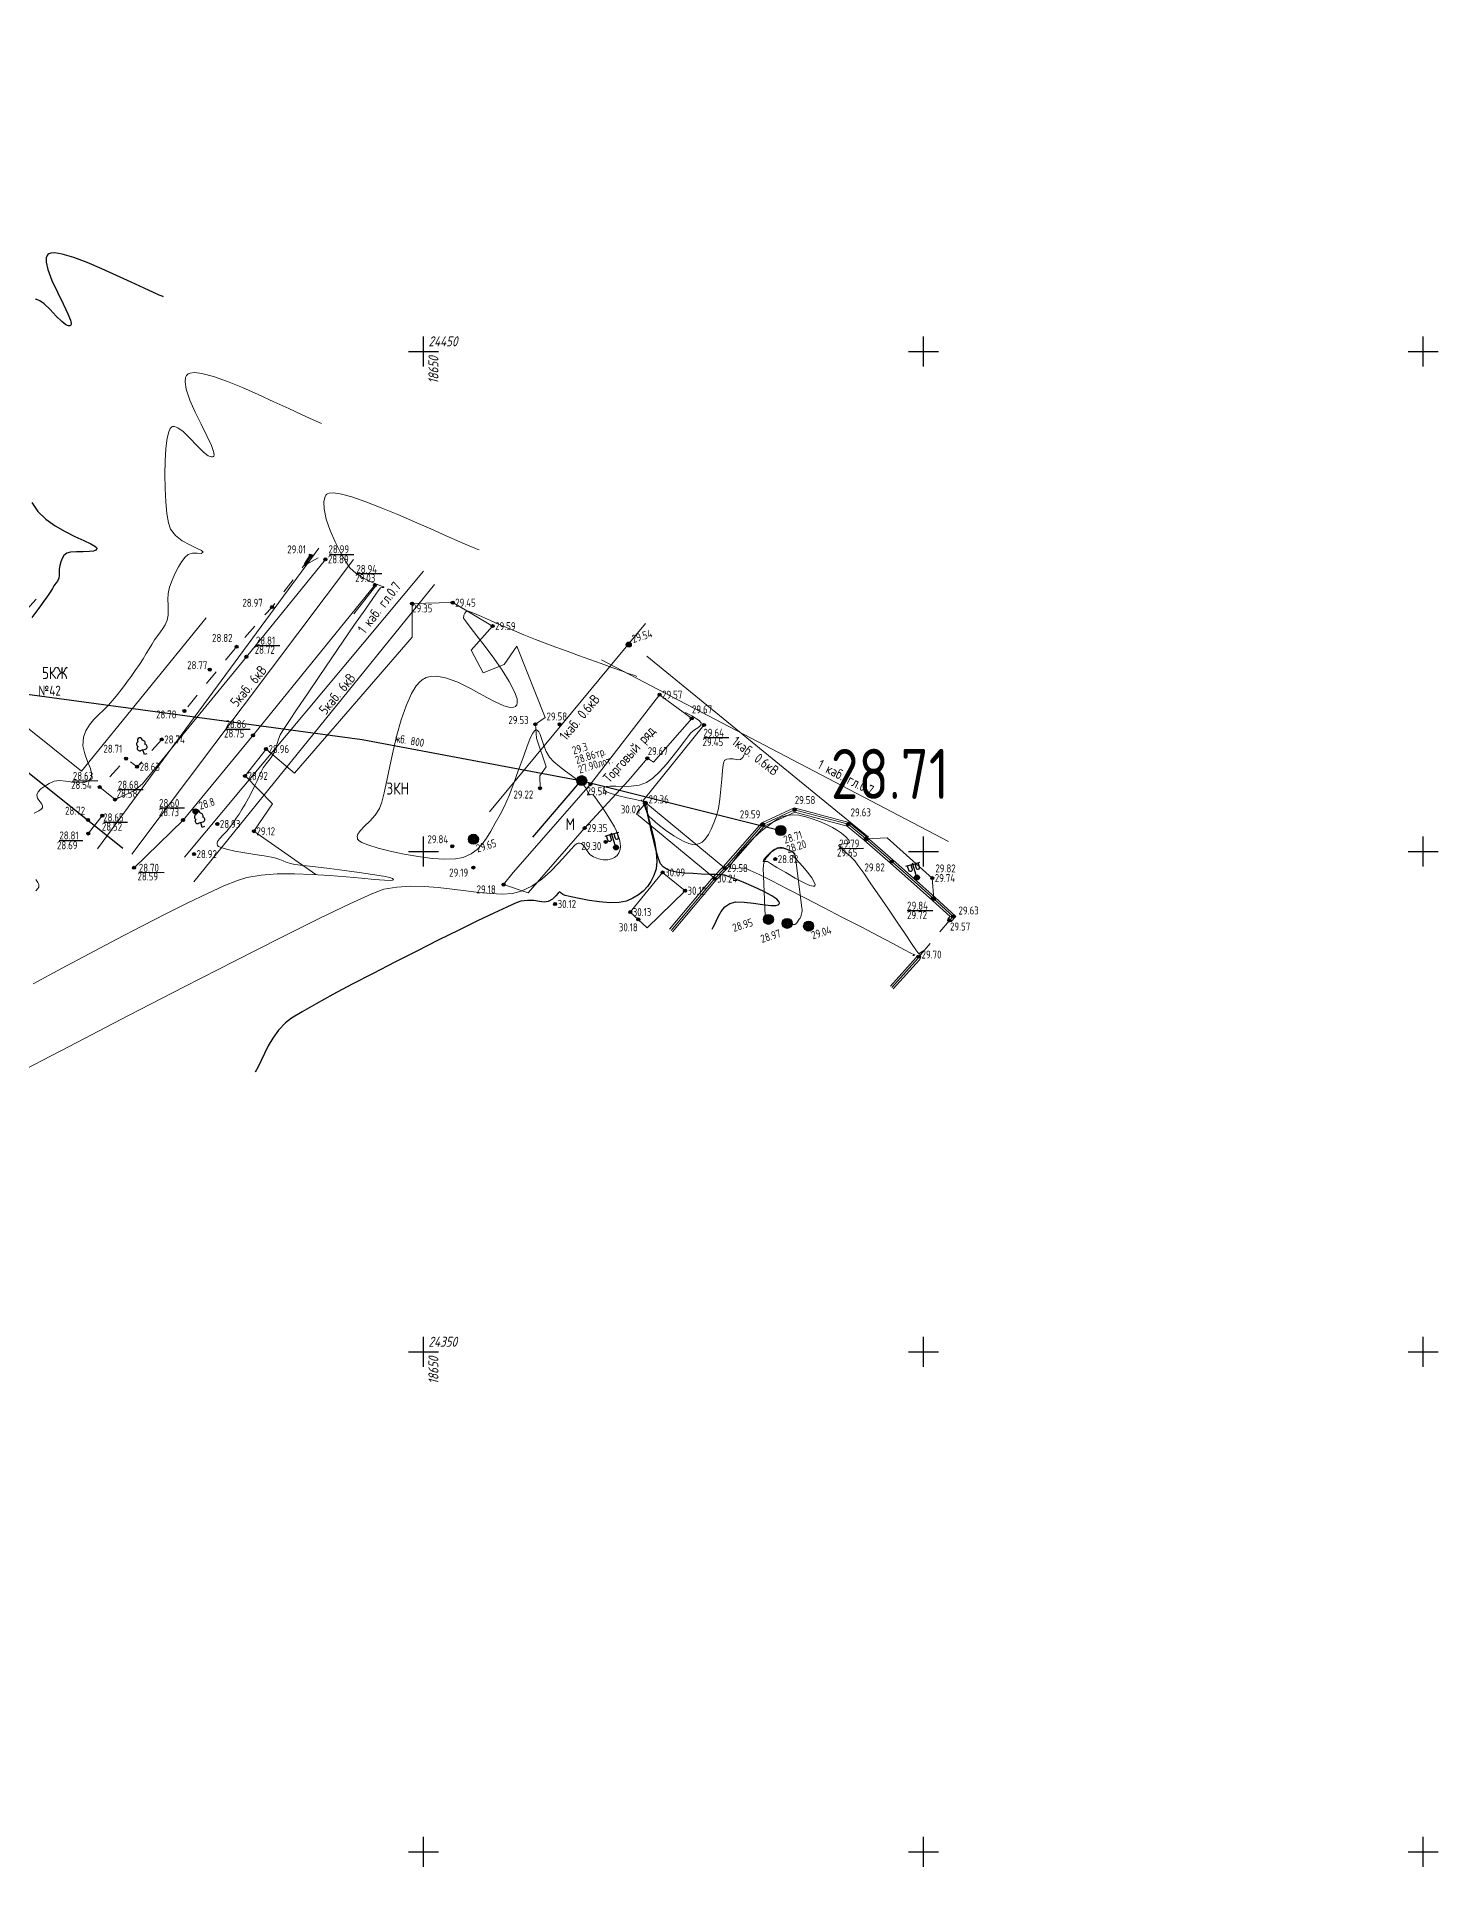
# Model space of a CAD drawing. Header units: metres. Extents: x -149473 to 83396, y -14167 to 104709.
# Drawn here: x -4450.4 to -4380.3, y 42467.7 to 42559.5 of the extents above; entities that cross this region are included whole.
import ezdxf
from ezdxf.enums import TextEntityAlignment as Align

# ---------------------------------------------------------------- set-up
doc = ezdxf.new("R2010")
doc.units = ezdxf.units.M
doc.linetypes.add('g5_01_5x1_5', pattern=[1.5, 0.75, -0.75])
for name, color, linetype, transparency in [('02_Сетка', 7, 'Continuous', 0.6), ('03_Здания и строения', 7, 'Continuous', 0.6), ('06_Инженерно-технические сооружения', 7, 'Continuous', 0.6), ('07_Объекты электропередачи', 7, 'Continuous', 0.6), ('10_Границы покрытий и угодий', 7, 'Continuous', 0.6), ('13_Растительность', 7, 'Continuous', 0.6), ('14_Ограждения', 7, 'Continuous', 0.6), ('19_Горизонтали', 7, 'Continuous', 0.6), ('30_Канализация', 7, 'Continuous', 0.6), ('33_Газопровод', 7, 'Continuous', 0.6), ('35_Телефон', 7, 'Continuous', 0.6), ('37_Кабель низкого напряжения', 7, 'Continuous', 0.6), ('38_Кабели высокого напряжения', 7, 'Continuous', 0.6), ('44_Крышки колодцев', 7, 'Continuous', 0.6), ('45_Номера колодцев', 7, 'Continuous', 0.6), ('61_Отметки высоты поверхности', 7, 'Continuous', 0.6)]:
    doc.layers.add(name, color=color, linetype=linetype, transparency=transparency)
doc.layers.add('Viewport2ForCustomObjects_0', color=7, linetype='Continuous')
doc.layers.add('Сетка', color=7, linetype='Continuous')
doc.layers.add('Сети_Горизонтали.Вспомогательные', color=1, linetype='Continuous', lineweight=9)
doc.layers.add('Сети_Горизонтали.Основные', color=1, linetype='Continuous', lineweight=30)
doc.styles.add('LIKE11', font='GOST_0.TTF')
doc.styles.add('LIKE14', font='GOST_0.TTF')
doc.styles.add('LIKE17', font='GOST_0.TTF')
doc.styles.add('LIKE32', font='GOST_0.TTF')
doc.styles.add('Line_GUGK', font='GOST_0.TTF')
doc.styles.get("Standard").update_dxf_attribs({"font": 'GOST_0.TTF'})
doc.linetypes.add('g5_119_1', pattern='A,4,-1,[31,GUGK_2005.shx,S=0.1,R=0,X=0,Y=0],0.35,[31,GUGK_2005.shx,S=0.08,R=0,X=0,Y=0],3.3,[31,GUGK_2005.shx,S=0.08,R=180,X=0,Y=0],0.35,[31,GUGK_2005.shx,S=0.1,R=180,X=0,Y=0],-1', length=10)
doc.linetypes.add('g5_119_3', pattern='A,4,-1,[31,GUGK_2005.shx,S=0.1,R=0,X=0,Y=0],4,[31,GUGK_2005.shx,S=0.1,R=180,X=0,Y=0],-1', length=10)
doc.linetypes.add('g5_122_g', pattern='A,1,-1,1.5,-0.4,["Г",Line_GUGK,S=1,R=0,X=0,Y=-0.5],-1.5,1.5,-1,4,-1,4,-1,3', length=20.9)
doc.linetypes.add('g5_122_kl', pattern='A,1,-1,1.5,-0.4,["Кл",Line_GUGK,S=1,R=0,X=0,Y=-0.5],-2.4,1.5,-1,4,-1,4,-1,3', length=21.8)
doc.linetypes.add('g5_133_t', pattern='A,2,[27,GUGK_2005.shx,S=0.4,R=0,X=0,Y=0],2,-1,2,[27,GUGK_2005.shx,S=0.4,R=0,X=0,Y=0],2,-1,2,[27,GUGK_2005.shx,S=0.4,R=0,X=0,Y=0],2,-0.1,["V",Line_GUGK,S=1,R=0,X=0,Y=-0.5],-1', length=15.1)
doc.linetypes.add('g5_472', pattern='A,0,-4,[25,GUGK_2005.shx,S=0.4,R=0,X=0,Y=-0.2],0', length=4)

# ---------------------------------------------------------------- blocks, each defined once
blk = doc.blocks.new('g5_117b')
h = blk.add_hatch(color=255)
edge = h.paths.add_edge_path(flags=16)
edge.add_arc((0, 0), 0.113, 0, 360)
edge = h.paths.add_edge_path()
edge.add_arc((0, 0), 0.463, 0, 360)
h = blk.add_hatch(color=0)
edge = h.paths.add_edge_path()
edge.add_arc((0, 0), 0.075, 0, 360)
at = {"color": 0}
for radius in [0.5, 0.075]:
    blk.add_circle((0, 0), radius, dxfattribs=at)
blk = doc.blocks.new('g5_388_1')
at = {"color": 0}
blk.add_lwpolyline([(0, 0.5), (0.26, 0.5, 0.798042), (0.36, 0.97, 0.636328), (0.23, 1.41, 0.533064), (0, 1.75, 0.533064), (-0.23, 1.41, 0.636328), (-0.36, 0.97, 0.798042), (-0.26, 0.5)], format="xyb", dxfattribs=at)
for points in [[(0, 0.5), (-0.26, 0.5)], [(0.25, 0), (0, 0), (0, 0.5)]]:
    blk.add_lwpolyline(points, dxfattribs=at)
blk = doc.blocks.new('g5_106_1a')
h = blk.add_hatch(color=255)
edge = h.paths.add_edge_path()
edge.add_arc((0, 0), 0.212, 0, 360)
at = {"color": 0}
blk.add_circle((0, 0), 0.25, dxfattribs=at)
blk = doc.blocks.new('g5_110_1e')
h = blk.add_hatch(color=255)
edge = h.paths.add_edge_path()
edge.add_arc((0, 0), 0.212, 0, 360)
at = {"color": 0}
for p, q in [((0, 1.38), (-0.75, 1.38)), ((0, 0.25), (0, 1.5)), ((0, 1.38), (0.75, 1.38))]:
    blk.add_line(p, q, dxfattribs=at)
for points in [[(-0.2, 1.38), (-0.2, 0.93, -1.040016), (-0.55, 0.93), (-0.55, 1.38)], [(0.2, 1.38), (0.2, 0.93, 1.040016), (0.55, 0.93), (0.55, 1.38)]]:
    blk.add_lwpolyline(points, format="xyb", dxfattribs=at)
blk.add_circle((0, 0), 0.25, dxfattribs=at)
blk = doc.blocks.new('g5_012')
at = {"color": 92}
for points in [[(-1.5, 0), (1.5, 0)], [(0, -1.5), (0, 1.5)]]:
    blk.add_lwpolyline(points, dxfattribs=at)
blk = doc.blocks.new('g5_330')
blk.add_hatch(color=0).paths.add_polyline_path([(0.15, 0, 1), (-0.15, 0, 1)])
at = {"color": 0}
blk.add_circle((0, 0), 0.15, dxfattribs=at)
blk = doc.blocks.new('g5_117kl')
h = blk.add_hatch(color=255)
h.paths.add_polyline_path([(0.42, 0.2, 0.633652), (-0.42, 0.2)])
h.paths.add_polyline_path([(-0.45, 0.12, 0.067116), (-0.46, 0, 0.067116), (-0.45, -0.12), (0.45, -0.12, 0.067116), (0.46, 0, 0.067116), (0.45, 0.12)])
h.paths.add_polyline_path([(-0.42, -0.2, 0.633652), (0.42, -0.2)])
at = {"color": 0}
for p, q in [((-0.47, 0.16), (0.47, 0.16)), ((-0.47, -0.16), (0.47, -0.16))]:
    blk.add_line(p, q, dxfattribs=at)
blk.add_circle((0, 0), 0.5, dxfattribs=at)
blk = doc.blocks.new('CustomObjectsInViewport2_0')
at = {"layer": 'Сети_Горизонтали.Вспомогательные', "color": 42, "flags": 128}
for points, elevation in [([(3203.25, 1402.35), (3203.47, 1402.58), (3203.55, 1402.71), (3203.56, 1402.76), (3203.57, 1402.84), (3203.55, 1402.98), (3203.47, 1403.19), (3203.28, 1403.46)], 28.5), ([(3203.09, 1410.12), (3203.56, 1410.35), (3203.8, 1410.5), (3203.89, 1410.6), (3203.92, 1410.64), (3203.93, 1410.7), (3203.93, 1410.83), (3203.85, 1411.01), (3203.66, 1411.27), (3203.43, 1411.59), (3203.37, 1411.94), (3203.51, 1412.24), (3203.78, 1412.54), (3204.16, 1412.82), (3204.61, 1413.08), (3205.11, 1413.31), (3205.64, 1413.38), (3206.28, 1413.31), (3206.98, 1413.21), (3207.66, 1413.14), (3208.15, 1413.18), (3208.46, 1413.29), (3208.63, 1413.41), (3208.7, 1413.49), (3208.76, 1413.57), (3208.83, 1413.76), (3208.84, 1414.08), (3208.72, 1414.57), (3208.45, 1415.27), (3208.16, 1416.04), (3207.97, 1416.85), (3208.03, 1417.69), (3208.28, 1418.35), (3208.63, 1418.93), (3209.05, 1419.44), (3209.53, 1419.92), (3210.02, 1420.39), (3210.51, 1420.87), (3210.97, 1421.4), (3211.42, 1421.98), (3211.8, 1422.45), (3212.13, 1422.87), (3212.45, 1423.3), (3212.8, 1423.77), (3213.21, 1424.36), (3213.64, 1424.98), (3214, 1425.54), (3214.31, 1426.05), (3214.6, 1426.52), (3214.87, 1426.97), (3215.15, 1427.42), (3215.46, 1427.87), (3215.74, 1428.22), (3215.98, 1428.55), (3216.2, 1428.92), (3216.4, 1429.41), (3216.5, 1429.9), (3216.51, 1430.39), (3216.49, 1430.91), (3216.47, 1431.46), (3216.51, 1432.06), (3216.65, 1432.71), (3216.89, 1433.41), (3217.2, 1434.09), (3217.54, 1434.72), (3217.88, 1435.27), (3218.21, 1435.7), (3218.49, 1435.96), (3218.93, 1436.1), (3219.41, 1436.09), (3219.81, 1436.07), (3220.01, 1436.18), (3219.84, 1436.35), (3219.35, 1436.59), (3218.66, 1436.92), (3217.91, 1437.34), (3217.22, 1437.86), (3216.73, 1438.5), (3216.53, 1439.12), (3216.37, 1440.06), (3216.26, 1441.23), (3216.19, 1442.56), (3216.16, 1443.95), (3216.19, 1445.31), (3216.27, 1446.56), (3216.41, 1447.6), (3216.56, 1448.22), (3216.7, 1448.54), (3216.81, 1448.67), (3216.87, 1448.71), (3216.95, 1448.74), (3217.15, 1448.75), (3217.48, 1448.62), (3217.99, 1448.25), (3218.68, 1447.59), (3219.38, 1446.85), (3220.05, 1446.19), (3220.51, 1445.83), (3220.79, 1445.71), (3220.95, 1445.72), (3221.02, 1445.75), (3221.06, 1445.8), (3221.1, 1445.93), (3221.05, 1446.25), (3220.83, 1446.86), (3220.38, 1447.84), (3219.81, 1448.99), (3219.21, 1450.2), (3218.68, 1451.4), (3218.31, 1452.49), (3218.19, 1453.21), (3218.24, 1453.65), (3218.34, 1453.87), (3218.42, 1453.96), (3218.5, 1454.02), (3218.7, 1454.1), (3219.12, 1454.14), (3219.86, 1454.05), (3221.04, 1453.74), (3222.42, 1453.25), (3223.93, 1452.64), (3225.51, 1451.95), (3227.07, 1451.23), (3228.56, 1450.54), (3229.89, 1449.91), (3231.01, 1449.41), (3231.82, 1449.07)], 28.5), ([(3247.6, 1436.42), (3247.47, 1436.47), (3247.16, 1436.59), (3246.59, 1436.83), (3245.67, 1437.23), (3244.32, 1437.83), (3242.78, 1438.52), (3241.14, 1439.24), (3239.47, 1439.96), (3237.82, 1440.64), (3236.26, 1441.24), (3234.87, 1441.71), (3233.71, 1442.02), (3233, 1442.12), (3232.61, 1442.1), (3232.42, 1442.03), (3232.36, 1441.98), (3232.28, 1441.89), (3232.16, 1441.67), (3232.06, 1441.24), (3232.09, 1440.54), (3232.31, 1439.5), (3232.7, 1438.37), (3233.19, 1437.23), (3233.72, 1436.17), (3234.24, 1435.28), (3234.68, 1434.64), (3235.29, 1434.06), (3236.02, 1433.59), (3236.77, 1433.22), (3237.44, 1432.95), (3237.84, 1432.8), (3238.03, 1432.73), (3238.08, 1432.71), (3238.09, 1432.7), (3238.08, 1432.68), (3238.03, 1432.67), (3237.91, 1432.67), (3237.73, 1432.63), (3237.51, 1432.34), (3236.97, 1431.57), (3236.16, 1430.4), (3235.15, 1428.95), (3234.01, 1427.29), (3232.81, 1425.53), (3231.59, 1423.75), (3230.44, 1422.05), (3229.4, 1420.52), (3228.56, 1419.26), (3227.97, 1418.36), (3227.7, 1417.92), (3227.52, 1417.51), (3227.42, 1417.16), (3227.34, 1416.84), (3227.24, 1416.5), (3227.07, 1416.11), (3226.81, 1415.67), (3226.56, 1415.36), (3226.3, 1415.05), (3226.01, 1414.63), (3225.81, 1414.25), (3225.61, 1413.83), (3225.39, 1413.35), (3225.15, 1412.82), (3224.87, 1412.24), (3224.54, 1411.61), (3224.2, 1411.01), (3223.88, 1410.48), (3223.59, 1410.02), (3223.31, 1409.59), (3223.03, 1409.17), (3222.75, 1408.76), (3222.38, 1408.29), (3221.98, 1407.89), (3221.64, 1407.54), (3221.45, 1407.28), (3221.39, 1407.09), (3221.4, 1406.96), (3221.42, 1406.9), (3221.44, 1406.86), (3221.54, 1406.78), (3221.8, 1406.67), (3222.32, 1406.51), (3223.18, 1406.32), (3224.17, 1406.14), (3225.18, 1405.98), (3226.1, 1405.83), (3226.83, 1405.71), (3227.26, 1405.62), (3227.68, 1405.48), (3227.99, 1405.33), (3228.3, 1405.2), (3228.72, 1405.06), (3229.17, 1404.99), (3230.05, 1404.88), (3231.25, 1404.73), (3232.65, 1404.57), (3234.14, 1404.38), (3235.61, 1404.19), (3236.95, 1403.99), (3238.04, 1403.8), (3238.66, 1403.66), (3238.93, 1403.56), (3239.02, 1403.5), (3239.03, 1403.47), (3239.02, 1403.44), (3238.94, 1403.41), (3238.69, 1403.38), (3238.13, 1403.4), (3237.12, 1403.48), (3235.82, 1403.6), (3234.31, 1403.74), (3232.65, 1403.88), (3230.9, 1403.99), (3229.13, 1404.05), (3227.41, 1404.04), (3225.8, 1403.92), (3224.38, 1403.68), (3223.42, 1403.37), (3222.08, 1402.83), (3220.42, 1402.08), (3218.47, 1401.14), (3216.27, 1400.05), (3213.86, 1398.82), (3211.29, 1397.47), (3208.6, 1396.05), (3205.82, 1394.57), (3203, 1393.05)], 29), ([(3263.38, 1423.77), (3263.25, 1423.82), (3262.97, 1423.92), (3262.52, 1424.08), (3261.83, 1424.33), (3260.86, 1424.67), (3259.8, 1425.05), (3258.68, 1425.45), (3257.54, 1425.87), (3256.39, 1426.29), (3255.27, 1426.7), (3254.21, 1427.1), (3253.23, 1427.47), (3252.07, 1427.94), (3250.9, 1428.43), (3249.78, 1428.91), (3248.75, 1429.37), (3247.85, 1429.76), (3247.13, 1430.07), (3246.7, 1430.23), (3246.5, 1430.3), (3246.41, 1430.31), (3246.39, 1430.31), (3246.34, 1430.29), (3246.26, 1430.23), (3246.16, 1430.11), (3246.08, 1429.91), (3246.05, 1429.61), (3246.23, 1429.33), (3246.7, 1428.71), (3247.38, 1427.83), (3248.2, 1426.77), (3249.06, 1425.6), (3249.9, 1424.41), (3250.62, 1423.26), (3251.15, 1422.23), (3251.39, 1421.55), (3251.42, 1421.15), (3251.37, 1420.94), (3251.32, 1420.86), (3251.24, 1420.78), (3251.06, 1420.69), (3250.7, 1420.67), (3250.06, 1420.84), (3249.08, 1421.3), (3247.95, 1421.91), (3246.73, 1422.58), (3245.47, 1423.19), (3244.24, 1423.64), (3243.33, 1423.79), (3242.7, 1423.76), (3242.31, 1423.66), (3242.13, 1423.58), (3241.99, 1423.49), (3241.71, 1423.28), (3241.32, 1422.84), (3240.83, 1422.06), (3240.29, 1420.85), (3239.8, 1419.44), (3239.38, 1417.91), (3239, 1416.33), (3238.66, 1414.8), (3238.37, 1413.37), (3238.1, 1412.14), (3237.87, 1411.19), (3237.65, 1410.58), (3237.2, 1409.9), (3236.66, 1409.32), (3236.13, 1408.8), (3235.7, 1408.35), (3235.47, 1408.01), (3235.4, 1407.76), (3235.42, 1407.59), (3235.44, 1407.51), (3235.47, 1407.46), (3235.59, 1407.35), (3235.88, 1407.18), (3236.48, 1406.93), (3237.49, 1406.61), (3238.72, 1406.3), (3240.09, 1406.01), (3241.51, 1405.77), (3242.89, 1405.59), (3244.16, 1405.51), (3245.23, 1405.53), (3246.02, 1405.68), (3246.8, 1406.04), (3247.42, 1406.48), (3247.92, 1407.01), (3248.35, 1407.62), (3248.76, 1408.32), (3249.2, 1409.1), (3249.71, 1409.97), (3250.15, 1410.81), (3250.61, 1411.88), (3251.07, 1413.09), (3251.52, 1414.35), (3251.96, 1415.58), (3252.36, 1416.69), (3252.72, 1417.59), (3252.97, 1418.1), (3253.13, 1418.33), (3253.23, 1418.41), (3253.27, 1418.42), (3253.33, 1418.42), (3253.43, 1418.38), (3253.57, 1418.25), (3253.72, 1417.96), (3253.88, 1417.46), (3254.06, 1416.88), (3254.3, 1416.27), (3254.65, 1415.71), (3255.08, 1415.25), (3255.63, 1414.78), (3256.23, 1414.31), (3256.84, 1413.87), (3257.38, 1413.48), (3257.8, 1413.16), (3258.04, 1412.95), (3258.24, 1412.66), (3258.39, 1412.38), (3258.5, 1412.14), (3258.6, 1412.01), (3258.8, 1411.97), (3259.01, 1411.94), (3259.17, 1411.75), (3259.48, 1411.32), (3259.9, 1410.71), (3260.35, 1410.03), (3260.78, 1409.34), (3261.14, 1408.74), (3261.35, 1408.31), (3261.52, 1407.87), (3261.64, 1407.47), (3261.72, 1407.1), (3261.74, 1406.77), (3261.69, 1406.46), (3261.57, 1406.14), (3261.39, 1405.89), (3261.15, 1405.69), (3260.84, 1405.54), (3260.46, 1405.45), (3260.02, 1405.45), (3259.54, 1405.54), (3259.03, 1405.73), (3258.67, 1405.99), (3258.41, 1406.35), (3258.17, 1406.71), (3257.97, 1406.95), (3257.79, 1407.07), (3257.65, 1407.11), (3257.57, 1407.12), (3257.52, 1407.12), (3257.4, 1407.07), (3257.18, 1406.9), (3256.81, 1406.52), (3256.23, 1405.88), (3255.55, 1405.11), (3254.75, 1404.29), (3253.86, 1403.5), (3252.88, 1402.81), (3251.81, 1402.3), (3250.93, 1402.09), (3249.91, 1402.02), (3248.78, 1402.06), (3247.56, 1402.17), (3246.26, 1402.33), (3244.9, 1402.5), (3243.52, 1402.66), (3242.12, 1402.77), (3240.74, 1402.8), (3239.38, 1402.72), (3238.08, 1402.5), (3236.88, 1402.05), (3234.68, 1401.05), (3231.6, 1399.56), (3227.74, 1397.64), (3223.2, 1395.35), (3218.09, 1392.74), (3212.52, 1389.87), (3206.6, 1386.79), (3200.42, 1383.58)], 29.5), ([(3268.25, 1420.17), (3268.29, 1420.14), (3268.41, 1420.08), (3268.61, 1419.96), (3268.94, 1419.79), (3269.35, 1419.55), (3269.61, 1419.36), (3269.75, 1419.21), (3269.8, 1419.12), (3269.8, 1419.07), (3269.8, 1419.02), (3269.77, 1418.92), (3269.68, 1418.79), (3269.47, 1418.63), (3269.13, 1418.42), (3268.79, 1418.15), (3268.54, 1417.85), (3268.13, 1417.31), (3267.61, 1416.61), (3267, 1415.82), (3266.33, 1415), (3265.64, 1414.24), (3264.96, 1413.6), (3264.33, 1413.16), (3263.6, 1412.9), (3262.8, 1412.79), (3262, 1412.77), (3261.27, 1412.8), (3260.66, 1412.81), (3260.3, 1412.77), (3260.13, 1412.69), (3260.07, 1412.61), (3260.06, 1412.56), (3260.06, 1412.5), (3260.13, 1412.4), (3260.34, 1412.24), (3260.8, 1412.06), (3261.57, 1411.85), (3262.42, 1411.65), (3263.24, 1411.47), (3263.89, 1411.3), (3264.24, 1411.13), (3264.4, 1410.82), (3264.42, 1410.49), (3264.44, 1410.14), (3264.58, 1409.8), (3264.89, 1409.49), (3265.47, 1409), (3266.23, 1408.42), (3267.09, 1407.84), (3267.95, 1407.34), (3268.57, 1407.07), (3268.98, 1406.96), (3269.21, 1406.95), (3269.31, 1406.96), (3269.42, 1406.99), (3269.63, 1407.06), (3269.9, 1407.22), (3270.21, 1407.5), (3270.54, 1407.96), (3270.82, 1408.52), (3271.08, 1409.15), (3271.34, 1409.84), (3271.55, 1410.57), (3271.69, 1411.5), (3271.78, 1412.51), (3271.86, 1413.5), (3271.94, 1414.38), (3272.01, 1414.94), (3272.09, 1415.23), (3272.15, 1415.36), (3272.18, 1415.4), (3272.24, 1415.45), (3272.39, 1415.51), (3272.65, 1415.55), (3273.02, 1415.52), (3273.45, 1415.45), (3273.75, 1415.48), (3273.96, 1415.67), (3274.08, 1415.91), (3274.17, 1416.1)], 29.5), ([(3291.93, 1396.16), (3291.95, 1396.18), (3292, 1396.24), (3292.09, 1396.33), (3292.13, 1396.42), (3292.01, 1396.36), (3291.8, 1396.21), (3291.68, 1396.12), (3291.66, 1396.06), (3291.64, 1396.01), (3291.57, 1396.07), (3291.46, 1396.19), (3291.29, 1396.44), (3290.85, 1397.09), (3290.2, 1398.05), (3289.4, 1399.22), (3288.53, 1400.51), (3287.64, 1401.81), (3286.79, 1403.05), (3286.06, 1404.11), (3285.49, 1404.9), (3285.17, 1405.34), (3284.75, 1405.77), (3284.32, 1406.14), (3283.94, 1406.46), (3283.71, 1406.67), (3283.61, 1406.79), (3283.59, 1406.86), (3283.59, 1406.89), (3283.61, 1406.92), (3283.67, 1406.97), (3283.84, 1407.02), (3284.12, 1407.04), (3284.47, 1407.07), (3284.65, 1407.18), (3284.57, 1407.42), (3284.27, 1407.75), (3283.84, 1408.11), (3283.34, 1408.44), (3282.95, 1408.66), (3282.4, 1408.93), (3281.73, 1409.23), (3281.01, 1409.51), (3280.27, 1409.75), (3279.56, 1409.9), (3278.95, 1409.94), (3278.37, 1409.86), (3277.89, 1409.73), (3277.47, 1409.53), (3277.06, 1409.27), (3276.63, 1408.95), (3276.13, 1408.57), (3275.59, 1408.11), (3274.95, 1407.5), (3274.28, 1406.8), (3273.65, 1406.1), (3273.13, 1405.46), (3272.84, 1405.05), (3272.71, 1404.83), (3272.69, 1404.73), (3272.69, 1404.7), (3272.72, 1404.66), (3272.79, 1404.6), (3272.97, 1404.57), (3273.29, 1404.59), (3273.78, 1404.63), (3274.3, 1404.58), (3274.72, 1404.39), (3275.6, 1403.96), (3276.86, 1403.33), (3278.41, 1402.54), (3280.17, 1401.64), (3282.04, 1400.67), (3283.95, 1399.69), (3285.8, 1398.73), (3287.5, 1397.84), (3288.98, 1397.07), (3290.14, 1396.46), (3290.79, 1396.12), (3291.08, 1395.97), (3291.17, 1395.92), (3291.18, 1395.92), (3291.17, 1395.91), (3291.15, 1395.91), (3291.09, 1395.91), (3291.03, 1395.92), (3290.98, 1395.84)], 29.5)]:
    blk.add_lwpolyline(points, dxfattribs=dict(at, elevation=elevation))
at = {"layer": 'Сети_Горизонтали.Вспомогательные', "color": 42, "elevation": 29, "flags": 128}
for points in [[(3230.59, 1435.85), (3230.6, 1435.85), (3230.62, 1435.83), (3230.64, 1435.82), (3230.54, 1435.67), (3230.32, 1435.35), (3230.12, 1435.02), (3230.07, 1434.84), (3230.24, 1434.94), (3230.53, 1435.25), (3230.8, 1435.58), (3230.91, 1435.79), (3230.75, 1435.95), (3230.59, 1436.01), (3230.59, 1435.93), (3230.59, 1435.85)], [(3276.92, 1406.33), (3276.88, 1406.29), (3276.77, 1406.2), (3276.59, 1406.02), (3276.34, 1405.76), (3276.09, 1405.46), (3276, 1405.29), (3276.08, 1405.26), (3276.24, 1405.27), (3276.43, 1405.26), (3276.73, 1405.09), (3277.39, 1404.69), (3278.27, 1404.16), (3279.22, 1403.61), (3280.12, 1403.14), (3280.69, 1402.88), (3281, 1402.8), (3281.13, 1402.8), (3281.17, 1402.83), (3281.19, 1402.87), (3281.2, 1402.99), (3281.12, 1403.22), (3280.88, 1403.63), (3280.45, 1404.21), (3279.97, 1404.77), (3279.57, 1405.22), (3279.35, 1405.46), (3279.16, 1405.65), (3278.99, 1405.79), (3278.93, 1405.88), (3279.07, 1405.92), (3279.21, 1405.96), (3279.17, 1406.05), (3279.04, 1406.17), (3278.86, 1406.3), (3278.65, 1406.41), (3278.33, 1406.55), (3277.99, 1406.66), (3277.68, 1406.7), (3277.4, 1406.64), (3277.17, 1406.52), (3276.92, 1406.33)]]:
    blk.add_lwpolyline(points, close=True, dxfattribs=at)
at = {"layer": 'Сети_Горизонтали.Основные', "color": 40, "flags": 128}
for points, elevation in [([(3216.05, 1461.72), (3215.91, 1461.77), (3215.59, 1461.9), (3215.02, 1462.15), (3214.11, 1462.57), (3212.79, 1463.19), (3211.35, 1463.86), (3209.86, 1464.53), (3208.4, 1465.15), (3207.05, 1465.65), (3205.9, 1465.99), (3205.17, 1466.1), (3204.75, 1466.07), (3204.55, 1466), (3204.48, 1465.94), (3204.4, 1465.85), (3204.31, 1465.63), (3204.29, 1465.19), (3204.45, 1464.44), (3204.86, 1463.35), (3205.42, 1462.17), (3205.99, 1461.02), (3206.48, 1460.01), (3206.73, 1459.37), (3206.79, 1459.04), (3206.76, 1458.9), (3206.72, 1458.86), (3206.66, 1458.83), (3206.53, 1458.82), (3206.28, 1458.93), (3205.88, 1459.24), (3205.31, 1459.8), (3204.7, 1460.44), (3204.11, 1461.01), (3203.67, 1461.33), (3203.38, 1461.44), (3203.22, 1461.44)], 28), ([(3202.86, 1441.15), (3203.46, 1440.27), (3204.27, 1439.5), (3205.21, 1438.84), (3206.2, 1438.26), (3207.18, 1437.77), (3208.06, 1437.36), (3208.77, 1437.03), (3209.16, 1436.8), (3209.33, 1436.66), (3209.37, 1436.58), (3209.37, 1436.54), (3209.35, 1436.49), (3209.27, 1436.4), (3209.05, 1436.31), (3208.64, 1436.25), (3207.99, 1436.23), (3207.32, 1436.24), (3206.74, 1436.21), (3206.36, 1436.11), (3206.07, 1435.85), (3205.89, 1435.56), (3205.77, 1435.23), (3205.65, 1434.86), (3205.59, 1434.49), (3205.59, 1434.17), (3205.6, 1433.87), (3205.56, 1433.59), (3205.43, 1433.3), (3205.27, 1433.09), (3205.08, 1432.82), (3204.92, 1432.57), (3204.76, 1432.3), (3204.57, 1432), (3204.34, 1431.65), (3204.08, 1431.3), (3203.56, 1430.61), (3202.85, 1429.67)], 28), ([(3270.91, 1398.5), (3270.95, 1398.56), (3271.02, 1398.7), (3271.14, 1398.93), (3271.3, 1399.3), (3271.53, 1399.8), (3271.82, 1400.29), (3272.19, 1400.74), (3272.67, 1401.09), (3273.28, 1401.24), (3274.1, 1401.22), (3275.03, 1401.1), (3275.95, 1400.97), (3276.76, 1400.87), (3277.26, 1400.88), (3277.51, 1400.95), (3277.61, 1401.04), (3277.63, 1401.1), (3277.64, 1401.15), (3277.58, 1401.28), (3277.37, 1401.5), (3276.89, 1401.83), (3276.06, 1402.28), (3275.07, 1402.74), (3274.07, 1403.17), (3273.17, 1403.53), (3272.5, 1403.78), (3272.18, 1403.9), (3271.95, 1403.94), (3271.76, 1403.94), (3271.52, 1403.95), (3271.22, 1403.96), (3270.62, 1403.98), (3269.85, 1404.02), (3269, 1404.06), (3268.18, 1404.11), (3267.5, 1404.18), (3267.07, 1404.26), (3266.64, 1404.39), (3266.3, 1404.54), (3266.02, 1404.74), (3265.74, 1405.05), (3265.56, 1405.46), (3265.34, 1406.2), (3265.09, 1407.17), (3264.83, 1408.24), (3264.59, 1409.29), (3264.39, 1410.19), (3264.25, 1410.82), (3264.19, 1411.07), (3264.1, 1411.11), (3264.02, 1411.13), (3264.05, 1411.06), (3264.11, 1410.99), (3264.18, 1410.77), (3264.37, 1410.2), (3264.62, 1409.37), (3264.88, 1408.37), (3265.13, 1407.3), (3265.31, 1406.24), (3265.38, 1405.29), (3265.29, 1404.54), (3265.06, 1403.86), (3264.77, 1403.27), (3264.43, 1402.76), (3264.02, 1402.31), (3263.54, 1401.93), (3262.98, 1401.6), (3262.33, 1401.31), (3261.59, 1401.16), (3260.67, 1401.14), (3259.64, 1401.23), (3258.59, 1401.38), (3257.62, 1401.56), (3256.79, 1401.74), (3256.21, 1401.89), (3255.96, 1401.96), (3255.81, 1402.12), (3255.67, 1402.24), (3255.52, 1402.12), (3255.27, 1401.84), (3254.93, 1401.51), (3254.52, 1401.27), (3254.12, 1401.22), (3253.63, 1401.28), (3253.07, 1401.36), (3252.44, 1401.39), (3251.77, 1401.31), (3251.3, 1401.13), (3250.37, 1400.72), (3249.06, 1400.11), (3247.44, 1399.33), (3245.57, 1398.42), (3243.52, 1397.41), (3241.36, 1396.32), (3239.16, 1395.21), (3236.99, 1394.09), (3234.9, 1393), (3232.98, 1391.98), (3231.29, 1391.05), (3229.89, 1390.25), (3228.85, 1389.61), (3228.25, 1389.16), (3227.55, 1388.41), (3226.97, 1387.63), (3226.5, 1386.85), (3226.12, 1386.09), (3225.79, 1385.39), (3225.49, 1384.75), (3225.21, 1384.22)], 30)]:
    blk.add_lwpolyline(points, dxfattribs=dict(at, elevation=elevation))

msp = doc.modelspace()

# ---------------------------------------------------------------- linework, layer by layer
at = {"layer": '03_Здания и строения', "color": 7, "linetype": 'Continuous', "lineweight": 20, "flags": 128}
for points in [[(-4450.415, 42531.348), (-4453.995, 42527.405), (-4448.158, 42522.739), (-4441.92, 42530.405)], [(-4431.626, 42531.123), (-4431.619, 42529.441), (-4437.499, 42522.648), (-4438.927, 42523.851), (-4439.977, 42522.509), (-4438.608, 42521.117), (-4439.535, 42519.741), (-4436.441, 42517.575)], [(-4431.626, 42531.123), (-4429.592, 42531.167), (-4427.595, 42529.992), (-4428.663, 42528.792), (-4428.075, 42527.662), (-4427.026, 42528.081), (-4426.388, 42528.986), (-4424.964, 42525.42), (-4425.458, 42525.088), (-4425.395, 42524.401), (-4424.914, 42522.956), (-4425.239, 42522.51), (-4425.223, 42521.893)], [(-4427.048, 42517.073), (-4426.57, 42517.673), (-4422.706, 42522.094), (-4419.247, 42526.567), (-4417.635, 42525.383), (-4419.552, 42523.2), (-4419.859, 42523.389), (-4420.811, 42522.268), (-4422.994, 42519.9), (-4425.816, 42516.655), (-4427.048, 42517.073)]]:
    msp.add_lwpolyline(points, dxfattribs=at)
at = {"layer": '06_Инженерно-технические сооружения', "color": 7, "linetype": 'Continuous', "lineweight": 20, "flags": 128}
for points in [[(-4419.942, 42521.166), (-4420.407, 42520.61), (-4416.492, 42517.378), (-4415.989, 42517.896)], [(-4419.096, 42517.683), (-4420.715, 42515.699), (-4420.311, 42515.331), (-4419.867, 42514.916), (-4417.975, 42516.77), (-4419.096, 42517.683)]]:
    msp.add_lwpolyline(points, dxfattribs=at)
at = {"layer": '10_Границы покрытий и угодий', "color": 7, "linetype": 'Continuous', "lineweight": 20, "flags": 128}
for points in [[(-4447.241, 42521.946), (-4446.471, 42521.327), (-4445.511, 42521.77), (-4445.106, 42522.103), (-4439.906, 42528.464), (-4435.958, 42533.331)], [(-4433.481, 42532.044), (-4439.577, 42524.536), (-4443.077, 42520.302), (-4445.526, 42517.919)], [(-4417.026, 42525.05), (-4420.075, 42521.27), (-4419.942, 42521.166), (-4415.989, 42517.896)], [(-4447.818, 42519.625), (-4447.113, 42520.519)], [(-4408.938, 42519.366), (-4407.871, 42519.406), (-4405.612, 42517.401), (-4405.532, 42516.36), (-4404.572, 42515.476), (-4404.757, 42515.287)]]:
    msp.add_lwpolyline(points, dxfattribs=at)
at = {"layer": '10_Границы покрытий и угодий', "color": 7, "linetype": 'g5_01_5x1_5', "lineweight": 20, "flags": 128}
for points in [[(-4436.664, 42533.498), (-4438.624, 42530.948), (-4440.402, 42528.962), (-4441.066, 42528.159), (-4443.004, 42525.753)], [(-4444.141, 42524.33), (-4445.373, 42522.962), (-4445.922, 42523.369), (-4447.15, 42521.998)], [(-4404.757, 42515.287), (-4406.279, 42513.473)]]:
    msp.add_lwpolyline(points, dxfattribs=at)
at = {"layer": '14_Ограждения', "color": 7, "linetype": 'Continuous', "lineweight": 20, "flags": 128}
for points in [[(-4404.686, 42515.217), (-4404.429, 42515.48), (-4405.465, 42516.434), (-4406.698, 42517.53), (-4407.568, 42518.298), (-4408.879, 42519.447), (-4409.776, 42520.182), (-4412.509, 42520.909), (-4414.139, 42520.167), (-4416.063, 42517.964), (-4416.566, 42517.445), (-4418.753, 42514.839)], [(-4404.829, 42515.357), (-4404.716, 42515.472), (-4405.599, 42516.286), (-4406.831, 42517.38), (-4407.7, 42518.148), (-4409.009, 42519.294), (-4409.869, 42520), (-4412.491, 42520.697), (-4414.017, 42520.003), (-4415.916, 42517.829), (-4416.418, 42517.311), (-4418.599, 42514.711)], [(-4406.367, 42513.52), (-4406.413, 42513.435), (-4407.708, 42511.997)], [(-4406.191, 42513.425), (-4406.248, 42513.319), (-4407.56, 42511.863)]]:
    msp.add_lwpolyline(points, dxfattribs=at)
at = {"layer": '14_Ограждения', "color": 7, "linetype": 'g5_472', "lineweight": 20, "flags": 128}
for points in [[(-4404.757, 42515.287), (-4404.572, 42515.476), (-4405.532, 42516.36), (-4406.764, 42517.455), (-4407.634, 42518.223), (-4408.944, 42519.371), (-4409.822, 42520.091), (-4412.5, 42520.803), (-4414.078, 42520.085), (-4415.989, 42517.896), (-4416.492, 42517.378), (-4418.676, 42514.775)], [(-4406.279, 42513.473), (-4406.33, 42513.377), (-4407.634, 42511.93)]]:
    msp.add_lwpolyline(points, dxfattribs=at)
at = {"layer": '19_Горизонтали', "color": 32, "linetype": 'Continuous', "lineweight": 20, "elevation": 14.5, "flags": 128}
for points in [[(-4437.038, 42533.012), (-4436.323, 42533.403)], [(-4434.544, 42530.61), (-4433.434, 42532.014)]]:
    msp.add_lwpolyline(points, dxfattribs=at)
at = {"layer": '19_Горизонтали', "color": 32, "linetype": 'Continuous', "lineweight": 30, "elevation": 15, "flags": 128}
msp.add_lwpolyline([(-4420.165, 42521.317), (-4420.132, 42521.291)], dxfattribs=at)
at = {"layer": '19_Горизонтали', "color": 32, "linetype": 'Continuous', "lineweight": 20, "elevation": 14.5, "flags": 128}
msp.add_lwpolyline([(-4413.968, 42515.528), (-4414.059, 42517.89, -0.193846), (-4413.841, 42518.498), (-4413.75, 42518.6, -0.098333), (-4413.42, 42518.849), (-4413.42, 42518.849, -0.197289), (-4413.031, 42518.874), (-4412.756, 42518.78, -0.109505), (-4412.552, 42518.656), (-4412.552, 42518.656, -0.172274), (-4412.448, 42518.45), (-4412.13, 42515.904, -0.179575), (-4412.262, 42515.34), (-4412.381, 42515.162, -0.238006), (-4412.529, 42515.077), (-4412.624, 42515.073)], format="xyb", dxfattribs=at)
at = {"layer": '30_Канализация', "color": 42, "linetype": 'g5_122_kl', "lineweight": 30, "flags": 128}
for points in [[(-4765.468, 42700.816), (-4769.176, 42628.569), (-4721.982, 42601.158), (-4643.763, 42559.888), (-4577.094, 42506.392), (-4539.83, 42476.096), (-4529.438, 42467.71), (-4503.813, 42475.716), (-4460.379, 42527.88), (-4434.118, 42524.323), (-4423.121, 42522.263), (-4413.186, 42519.778)], [(-4423.157, 42522.305), (-4425.6, 42519.441)]]:
    msp.add_lwpolyline(points, dxfattribs=at)
at = {"layer": '33_Газопровод', "color": 132, "linetype": 'g5_122_g', "lineweight": 30, "flags": 128}
msp.add_lwpolyline([(-4446.086, 42518.883), (-4451.279, 42523.035), (-4453.923, 42525.225), (-4454.991, 42523.97), (-4455.547, 42524.542), (-4459.146, 42520.101)], dxfattribs=at)
at = {"layer": '35_Телефон', "color": 6, "linetype": 'g5_133_t', "lineweight": 20, "flags": 128}
for points in [[(-4443.007, 42518.447), (-4431.045, 42532.735)], [(-4404.806, 42519.224), (-4422.148, 42528.307)]]:
    msp.add_lwpolyline(points, dxfattribs=at)
at = {"layer": '37_Кабель низкого напряжения', "color": 1, "linetype": 'g5_119_3', "lineweight": 20, "flags": 128}
for points in [[(-4427.749, 42520.719), (-4419.944, 42530.118)], [(-4419.884, 42528.487), (-4408.792, 42519.453)]]:
    msp.add_lwpolyline(points, dxfattribs=at)
at = {"layer": '38_Кабели высокого напряжения', "color": 1, "linetype": 'g5_119_1', "lineweight": 20, "flags": 128}
for points in [[(-4447.346, 42518.863), (-4436.285, 42533.887)], [(-4445.637, 42518.602), (-4434.553, 42533.318)], [(-4430.499, 42532.07), (-4442.533, 42517.212)]]:
    msp.add_lwpolyline(points, dxfattribs=at)
at = {"layer": '61_Отметки высоты поверхности', "flags": 128}
for points in [[(-4435.76, 42533.575), (-4434.534, 42533.58)], [(-4434.406, 42532.618), (-4433.13, 42532.627)], [(-4439.417, 42529.022), (-4438.23, 42529.022)], [(-4440.964, 42524.843), (-4439.728, 42524.843)], [(-4417.04, 42524.423), (-4415.781, 42524.423)], [(-4448.592, 42522.267), (-4447.334, 42522.272)], [(-4446.305, 42521.833), (-4445.076, 42521.824)], [(-4444.24, 42520.904), (-4443.008, 42520.908)], [(-4447.04, 42520.19), (-4445.848, 42520.19)], [(-4449.275, 42519.276), (-4448.091, 42519.28)], [(-4410.268, 42518.886), (-4409.05, 42518.89)], [(-4445.281, 42517.69), (-4444.018, 42517.682)], [(-4406.871, 42515.777), (-4405.585, 42515.787)]]:
    msp.add_lwpolyline(points, dxfattribs=at)

# ---------------------------------------------------------------- block references
at = {"layer": '02_Сетка', "color": 92, "linetype": 'Continuous', "lineweight": 15, "ltscale": 0.5, "xscale": 0.5, "yscale": 0.5, "zscale": 0.5}
for p in [(-4431.056, 42543.725), (-4406.056, 42543.725), (-4381.056, 42543.725), (-4431.056, 42518.725), (-4406.056, 42518.725), (-4381.056, 42518.725), (-4431.056, 42493.725), (-4406.056, 42493.725), (-4381.056, 42493.725), (-4431.056, 42468.725), (-4406.056, 42468.725), (-4381.056, 42468.725)]:
    msp.add_blockref('g5_012', p, dxfattribs=at)
at = {"layer": '07_Объекты электропередачи', "color": 7, "linetype": 'Continuous', "lineweight": 20, "xscale": 0.5, "yscale": 0.5, "zscale": 0.5, "rotation": 17.69727627159691}
for name, p in [('g5_106_1a', (-4420.791, 42529.068, 14.771)), ('g5_106_1a', (-4442.451, 42520.734, 14.4)), ('g5_110_1e', (-4421.425, 42518.93, 15.026)), ('g5_110_1e', (-4406.376, 42517.43, 14.931))]:
    msp.add_blockref(name, p, dxfattribs=at)
at = {"layer": '13_Растительность', "color": 92, "linetype": 'Continuous', "lineweight": 20, "xscale": 0.5, "yscale": 0.5, "zscale": 0.5, "rotation": 17.69727627159691}
for p in [(-4445.006, 42523.569, 14.339), (-4442.116, 42519.932, 14.441)]:
    msp.add_blockref('g5_388_1', p, dxfattribs=at)
at = {"layer": '44_Крышки колодцев', "color": 7, "linetype": 'Continuous', "lineweight": 20, "xscale": 0.5, "yscale": 0.5, "zscale": 0.5}
for name, p, rotation in [('g5_117kl', (-4423.141, 42522.27, 14.649), 326.3099380122847), ('g5_117kl', (-4413.186, 42519.778, 14.355), 326.3099380122847), ('g5_117b', (-4428.554, 42519.34, 14.825), 17.69727627159691), ('g5_117b', (-4413.804, 42515.336, 14.476), 17.69727627159691), ('g5_117b', (-4412.866, 42515.138, 14.486), 17.69727627159691), ('g5_117b', (-4411.793, 42515, 14.52), 17.69727627159691)]:
    msp.add_blockref(name, p, dxfattribs=dict(at, rotation=rotation))
at = {"layer": '61_Отметки высоты поверхности', "color": 7, "linetype": 'Continuous', "lineweight": 20, "xscale": 0.5, "yscale": 0.5, "zscale": 0.5}
for p in [(-4436.664, 42533.498, 14.504), (-4435.958, 42533.331, 14.446), (-4433.481, 42532.044, 14.47), (-4438.624, 42530.948, 14.483), (-4431.626, 42531.123, 14.674), (-4429.592, 42531.167, 14.726), (-4427.595, 42529.992, 14.793), (-4440.402, 42528.962, 14.41), (-4439.906, 42528.464, 14.358), (-4441.739, 42527.818, 14.387), (-4419.247, 42526.567, 14.786), (-4443.004, 42525.753, 14.389), (-4417.635, 42525.383, 14.833), (-4444.141, 42524.33, 14.367), (-4439.577, 42524.536, 14.373), (-4425.458, 42525.088, 14.764), (-4424.246, 42525.085, 14.9), (-4417.026, 42525.05, 14.725), (-4445.922, 42523.369, 14.353), (-4438.927, 42523.851, 14.482), (-4419.859, 42523.389, 14.835), (-4445.373, 42522.962, 14.315), (-4439.977, 42522.509, 14.459), (-4447.241, 42521.946, 14.272), (-4425.223, 42521.893, 14.607), (-4422.706, 42522.094, 14.773), (-4446.471, 42521.327, 14.289), (-4419.975, 42521.125, 15.008), (-4419.942, 42521.166, 14.679), (-4412.5, 42520.803, 14.787), (-4447.833, 42520.309, 14.357), (-4447.113, 42520.519, 14.258), (-4443.077, 42520.302, 14.303), (-4441.359, 42520.106, 14.464), (-4439.535, 42519.741, 14.562), (-4422.994, 42519.9, 14.674), (-4414.078, 42520.085, 14.796), (-4409.822, 42520.091, 14.815), (-4447.818, 42519.625, 14.343), (-4429.618, 42518.99, 14.921), (-4421.945, 42519.209, 14.65), (-4408.938, 42519.366, 14.824), (-4408.904, 42519.336, 14.897), (-4445.526, 42517.919, 14.294), (-4442.525, 42518.599, 14.46), (-4428.558, 42517.927, 14.595), (-4415.989, 42517.896, 14.79), (-4413.464, 42518.346, 14.408), (-4407.634, 42518.223, 14.909), (-4427.048, 42517.073, 14.588), (-4419.096, 42517.683, 15.046), (-4416.492, 42517.378, 15.12), (-4405.612, 42517.401, 14.871), (-4424.472, 42516.102, 15.062), (-4417.975, 42516.77, 15.061), (-4405.579, 42516.395, 14.921), (-4405.532, 42516.36, 14.862), (-4420.715, 42515.699, 15.065), (-4420.311, 42515.331, 15.092), (-4404.757, 42515.287, 14.784), (-4404.572, 42515.476, 14.817), (-4406.279, 42513.473, 14.742)]:
    msp.add_blockref('g5_330', p, dxfattribs=at)
at = {"layer": 'Viewport2ForCustomObjects_0', "xscale": 0.5, "yscale": 0.5, "zscale": 0.5}
msp.add_blockref('CustomObjectsInViewport2_0', (-6052.071, 41815.592), dxfattribs=at)

# ---------------------------------------------------------------- texts
at = {"color": 6, "linetype": 'ByBlock', "lineweight": 60, "insert": (-4410.681, 42523.857), "char_height": 2.5, "attachment_point": 1}
msp.add_mtext_dynamic_manual_height_columns('28.71', width=11.20535, gutter_width=6.25, heights=[0], dxfattribs=at)
at = {"layer": '03_Здания и строения', "color": 7, "linetype": 'Continuous', "lineweight": 15}
for s, height, style, p in [('5КЖ', 0.6, 'LIKE14', (-4450.131, 42527.352)), ('№42', 0.5, 'LIKE11', (-4450.311, 42526.516)), ('3КН', 0.6, 'LIKE14', (-4432.91, 42521.575)), ('М', 0.6, 'LIKE14', (-4423.954, 42519.797))]:
    msp.add_text(s, height=height, dxfattribs=dict(at, style=style)).set_placement(p)
at = {"layer": '03_Здания и строения', "color": 7, "linetype": 'Continuous', "lineweight": 15, "style": 'LIKE11'}
msp.add_text('Торговый ряд', height=0.5, rotation=47.96992, dxfattribs=at).set_placement((-4421.753, 42522.126))
at = {"layer": '07_Объекты электропередачи', "color": 7, "linetype": 'Continuous', "lineweight": 15, "ltscale": 0.5, "style": 'LIKE17'}
for s, p in [('29.54', (-4420.553, 42529.144)), ('28.8', (-4442.213, 42520.81))]:
    msp.add_text(s, height=0.4, rotation=17.69728, dxfattribs=at).set_placement(p)
at = {"layer": '30_Канализация', "color": 42, "linetype": 'Continuous', "lineweight": 20, "style": 'LIKE11'}
msp.add_text('жб. 800', height=0.4, rotation=350.47925, dxfattribs=at).set_placement((-4432.5, 42524.194, 6.082))
at = {"layer": '35_Телефон', "color": 6, "linetype": 'Continuous', "lineweight": 15, "style": 'LIKE32'}
for rotation, p in [(52.38086, (-4433.987, 42529.567)), (332.7519, (-4411.392, 42522.904))]:
    msp.add_text('1 каб. гл.0.7', height=0.5, rotation=rotation, dxfattribs=at).set_placement(p)
at = {"layer": '37_Кабель низкого напряжения', "color": 1, "linetype": 'Continuous', "lineweight": 20, "style": 'LIKE32'}
for rotation, p in [(50.35235, (-4423.918, 42524.238)), (322.7383, (-4415.674, 42524.122))]:
    msp.add_text('1каб. 0.6кВ', height=0.5, rotation=rotation, dxfattribs=at).set_placement(p)
at = {"layer": '38_Кабели высокого напряжения', "color": 1, "linetype": 'Continuous', "lineweight": 20, "style": 'LIKE32'}
for p in [(-4440.375, 42525.917), (-4435.937, 42525.528)]:
    msp.add_text('5каб. 6кВ', height=0.5, rotation=50.58235, dxfattribs=at).set_placement(p)
at = {"layer": '45_Номера колодцев', "color": 7, "linetype": 'Continuous', "lineweight": 15, "ltscale": 0.5, "style": 'LIKE17'}
for s, p in [('29.3', (-4423.541, 42523.57)), ('28.86тр.', (-4423.389, 42523.094)), ('27.90лот.', (-4423.237, 42522.618)), ('28.71', (-4412.973, 42519.111)), ('29.65', (-4428.342, 42518.673)), ('28.20', (-4412.821, 42518.635)), ('28.95', (-4415.525, 42514.706)), ('28.97', (-4414.12, 42514.155)), ('29.04', (-4411.58, 42514.333))]:
    msp.add_text(s, height=0.4, rotation=17.69728, dxfattribs=at).set_placement(p)
at = {"layer": '61_Отметки высоты поверхности', "color": 7, "linetype": 'Continuous', "lineweight": 15, "ltscale": 0.5, "style": 'LIKE17'}
for s, p in [('29.01', (-4437.865, 42533.629)), ('28.89', (-4435.833, 42533.131)), ('28.99', (-4435.805, 42533.635)), ('29.03', (-4434.465, 42532.194)), ('28.94', (-4434.41, 42532.651)), ('28.97', (-4440.11, 42530.959)), ('29.35', (-4431.624, 42530.682)), ('29.45', (-4429.467, 42530.967)), ('29.59', (-4427.47, 42529.792)), ('28.82', (-4441.624, 42529.204)), ('28.72', (-4439.494, 42528.608)), ('28.81', (-4439.433, 42529.07)), ('28.77', (-4442.871, 42527.84)), ('29.57', (-4419.122, 42526.367)), ('28.78', (-4444.428, 42525.377)), ('28.86', (-4440.956, 42524.893)), ('29.53', (-4426.808, 42525.098)), ('29.58', (-4424.903, 42525.277)), ('29.67', (-4417.629, 42525.632)), ('28.74', (-4444.016, 42524.13)), ('28.75', (-4441.026, 42524.425)), ('29.45', (-4417.095, 42524.003)), ('29.64', (-4417.056, 42524.465)), ('28.71', (-4447.059, 42523.663)), ('28.96', (-4438.802, 42523.651)), ('29.67', (-4419.841, 42523.544)), ('28.63', (-4448.587, 42522.307)), ('28.63', (-4445.248, 42522.762)), ('28.92', (-4439.852, 42522.309)), ('28.54', (-4448.677, 42521.855)), ('28.58', (-4446.398, 42521.422)), ('28.68', (-4446.335, 42521.865)), ('29.22', (-4426.555, 42521.377)), ('29.54', (-4422.902, 42521.541)), ('28.72', (-4448.978, 42520.567)), ('28.73', (-4444.285, 42520.493)), ('28.60', (-4444.276, 42520.949)), ('30.02', (-4421.189, 42520.636)), ('29.36', (-4419.799, 42521.137)), ('29.59', (-4415.233, 42520.385)), ('29.58', (-4412.489, 42521.099)), ('29.63', (-4409.695, 42520.485)), ('28.52', (-4447.138, 42519.771)), ('28.65', (-4447.071, 42520.232)), ('28.93', (-4441.234, 42519.906)), ('29.12', (-4439.41, 42519.541)), ('29.35', (-4422.869, 42519.7)), ('28.69', (-4449.381, 42518.84)), ('28.81', (-4449.262, 42519.33)), ('29.84', (-4430.857, 42519.14)), ('29.30', (-4423.163, 42518.808)), ('29.65', (-4410.377, 42518.478)), ('29.79', (-4410.268, 42518.927)), ('28.70', (-4445.287, 42517.715)), ('28.92', (-4442.4, 42518.399)), ('29.58', (-4415.864, 42517.696)), ('28.82', (-4413.339, 42518.146)), ('29.82', (-4409.003, 42517.734)), ('29.82', (-4405.456, 42517.683)), ('28.59', (-4445.354, 42517.282)), ('29.19', (-4429.768, 42517.473)), ('29.18', (-4428.397, 42516.637)), ('30.09', (-4418.971, 42517.483)), ('30.24', (-4416.367, 42517.178)), ('29.74', (-4405.487, 42517.201)), ('30.12', (-4424.347, 42515.902)), ('30.12', (-4417.85, 42516.57)), ('29.84', (-4406.866, 42515.822)), ('30.13', (-4420.59, 42515.499)), ('29.72', (-4406.872, 42515.351)), ('29.57', (-4404.723, 42514.78)), ('29.63', (-4404.3, 42515.58)), ('30.18', (-4421.284, 42514.74)), ('29.70', (-4406.147, 42513.38))]:
    msp.add_text(s, height=0.4, dxfattribs=at).set_placement(p)
at = {"layer": 'Сетка', "color": 3, "oblique": 15}
for s, p in [('24450', (-4430.806, 42543.975)), ('24350', (-4430.806, 42493.975))]:
    msp.add_text(s, height=0.5, dxfattribs=at).set_placement(p)
for p in [(-4430.806, 42543.475), (-4430.806, 42493.475)]:
    msp.add_text('18650', height=0.5, rotation=90, dxfattribs=at).set_placement(p, align=Align.TOP_RIGHT)

doc.saveas('drawing.dxf')
